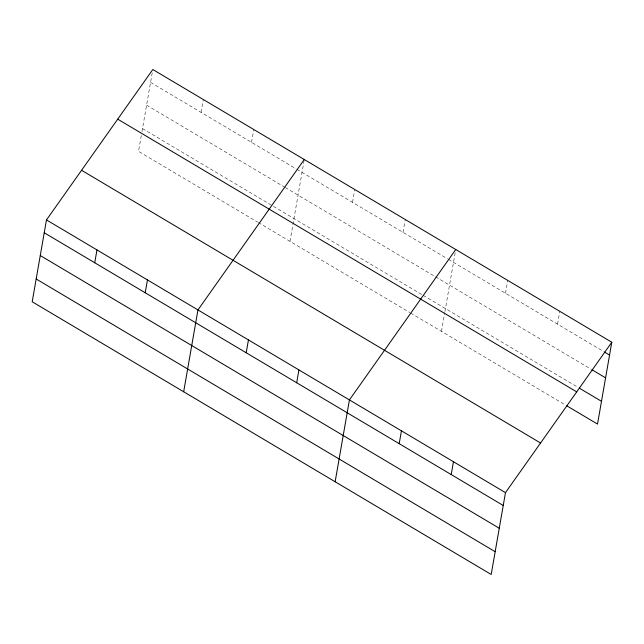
<?xml version="1.0" encoding="UTF-8"?>
<svg xmlns="http://www.w3.org/2000/svg" width="644" height="644" viewBox="0 0 644 644"><rect width="100%" height="100%" fill="white"/><g stroke="black" fill="none" stroke-linecap="round" stroke-linejoin="round"><path stroke-width="0.48" stroke-dasharray="3.22 2.42" d="M141.286 135.514L138.524 151.356L257.471 222.027M141.978 131.553L152.628 70.51M201.057 112.354L203.295 99.522M251.546 142.356L253.784 129.516M289.993 241.347L304.097 160.501M352.526 202.353L354.764 189.513M403.015 232.347L405.253 219.515M441.462 331.346L444.738 312.541M444.915 311.551L455.566 250.5M505.524 293.262L507.762 280.422M557.543 324.165L559.781 311.334M150.567 82.36L296.039 168.792M296.9 169.3L447.508 258.791M448.369 259.299L603.589 351.527M146.59 105.125L284.366 186.985M285.22 187.493L591.087 369.229M142.493 128.583L422.327 294.847M423.18 295.354L577.612 387.116M258.325 222.534L409.793 312.533M410.655 313.04L565.11 404.818"/><path stroke-width="0.97" d="M46.481 219.926L32.2 301.762L491.195 574.48L505.476 492.644L611.8 342.238L152.805 69.52L46.481 219.926L505.476 492.644M94.732 262.76L96.97 249.928M145.222 292.762L147.46 279.923M183.669 391.761L197.95 309.925L304.274 159.519M246.201 352.759L248.439 339.927M296.691 382.761L298.929 369.922M335.138 481.752L349.418 399.924L455.743 249.518M399.2 443.668L401.437 430.828M451.219 474.572L453.457 461.74M611.8 342.238L597.519 424.074L566.817 405.833M604.442 352.035L609.562 355.077M591.941 369.737L605.585 377.843M579.318 388.131L601.488 401.301M117.715 119.156L576.71 391.874M81.571 170.29L540.566 443.008M44.243 232.766L503.238 505.484M40.266 255.531L499.261 528.249M36.177 278.989L495.172 551.707"/></g></svg>
